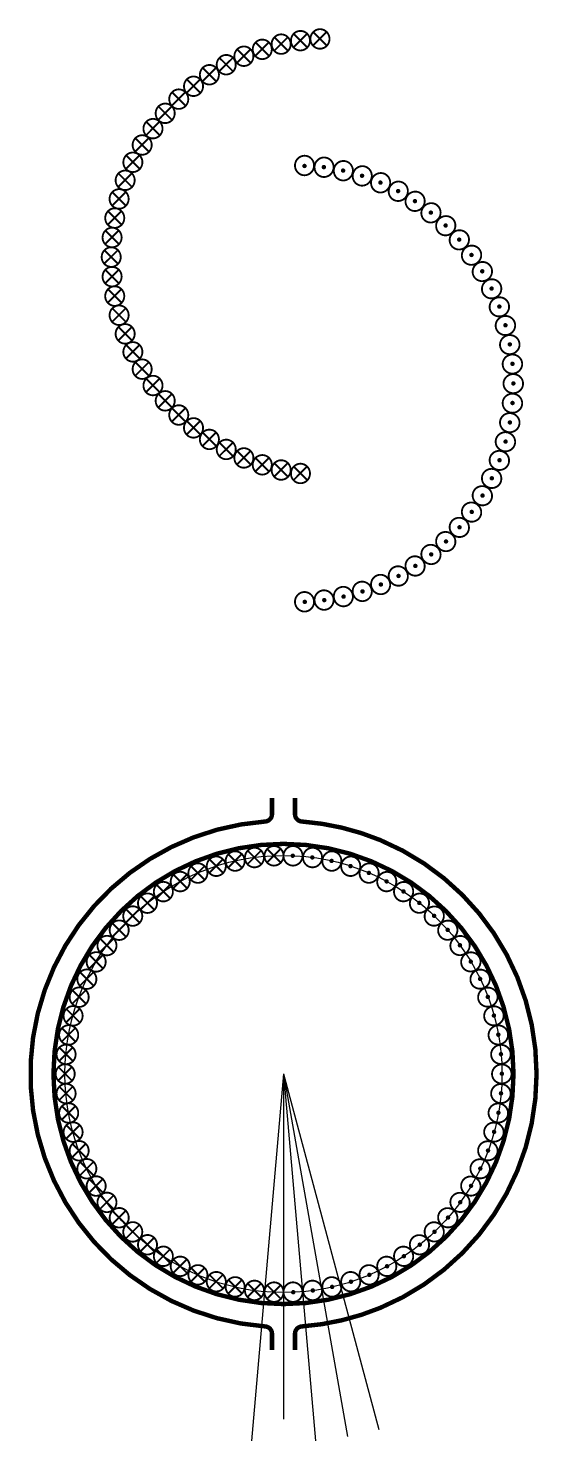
# Model space of a CAD drawing. Header units: inches. Extents: x 0 to 281, y -41 to 106.
# Drawn here: x 189.713 to 191.1, y 44.691 to 48.528 of the extents above; entities that cross this region are included whole.
import ezdxf

# ---------------------------------------------------------------- set-up
doc = ezdxf.new("R2010")
doc.units = ezdxf.units.IN
doc.header["$LTSCALE"] = 0.08
doc.header["$MEASUREMENT"] = 0

# ---------------------------------------------------------------- blocks, each defined once
blk = doc.blocks.new('*U6')
at = {"color": 0}
for points, const_width in [([(-0.0259, -0.0011, 0.096349), (-0.0234, -0.0112, 0.097578), (-0.0175, -0.0195, 0.099368), (-0.0088, -0.0249, 0.100672), (0.0012, -0.0265, 0.100672), (0.0109, -0.0241, 0.099368), (0.0191, -0.0179, 0.097578), (0.0243, -0.0091, 0.096349), (0.0259, 0.0011, 0.096349), (0.0234, 0.0112, 0.097578), (0.0175, 0.0195, 0.099368), (0.0088, 0.0249, 0.100672), (-0.0012, 0.0265, 0.100672), (-0.0109, 0.0241, 0.099368), (-0.0191, 0.0179, 0.097578), (-0.0243, 0.0091, 0.096349)], 0.005), ([(-0.0023, -0.0002, 1), (0.0037, -0.0002, 1)], 0.006)]:
    blk.add_lwpolyline(points, format="xyb", close=True, dxfattribs=dict(at, const_width=const_width))
blk = doc.blocks.new('*U7')
at = {"color": 0, "linetype": 'ByBlock', "lineweight": -2, "transparency": 16777216}
for p, rotation in [((190.4321, 46.28), 175), ((190.4852, 46.2753), 169.8529411764707), ((190.5376, 46.2658), 164.7058823529412), ((190.5889, 46.2517), 159.5588235294118), ((190.6388, 46.2331), 154.4117647058823), ((190.6868, 46.21), 149.264705882353), ((190.7326, 46.1827), 144.1176470588235), ((190.7757, 46.1514), 138.9705882352941), ((190.8158, 46.1164), 133.8235294117647), ((190.8526, 46.078), 128.6764705882353), ((190.8859, 46.0363), 123.5294117647058), ((190.9152, 45.9919), 118.3823529411764), ((190.9405, 45.945), 113.2352941176471), ((190.9614, 45.8961), 108.0882352941176), ((190.9779, 45.8454), 102.9411764705882), ((190.9898, 45.7935), 97.79411764705883), ((190.9969, 45.7407), 92.64705882352938), ((190.9993, 45.6875), 87.49999999999996), ((190.9969, 45.6343), 82.35294117647054), ((190.9898, 45.5815), 77.20588235294115), ((190.9779, 45.5296), 72.05882352941173), ((190.9614, 45.4789), 66.91176470588235), ((190.9405, 45.43), 61.76470588235291), ((190.9152, 45.3831), 56.6176470588235), ((190.8859, 45.3387), 51.47058823529406), ((190.8526, 45.297), 46.32352941176464), ((190.8158, 45.2586), 41.17647058823525), ((190.7757, 45.2236), 36.02941176470583), ((190.6868, 45.165), 25.73529411764702), ((190.7326, 45.1923), 30.88235294117639), ((190.5889, 45.1233), 15.44117647058814), ((190.6388, 45.1419), 20.5882352941176), ((190.4852, 45.0997), 5.147058823529404), ((190.5376, 45.1092), 10.29411764705872)]:
    blk.add_blockref('*U6', p, dxfattribs=dict(at, rotation=rotation))
blk.add_blockref('*U6', (190.4321, 45.095), dxfattribs=at)
blk = doc.blocks.new('*U8')
at = {"color": 0, "const_width": 0.005}
blk.add_lwpolyline([(0.0259, -0.0011, -0.096349), (0.0234, -0.0112, -0.097578), (0.0175, -0.0195, -0.099368), (0.0088, -0.0249, -0.100672), (-0.0012, -0.0265, -0.100672), (-0.0109, -0.0241, -0.099368), (-0.0191, -0.0179, -0.097578), (-0.0243, -0.0091, -0.096349), (-0.0259, 0.0011, -0.096349), (-0.0234, 0.0112, -0.097578), (-0.0175, 0.0195, -0.099368), (-0.0088, 0.0249, -0.100672), (0.0012, 0.0265, -0.100672), (0.0109, 0.0241, -0.099368), (0.0191, 0.0179, -0.097578), (0.0243, 0.0091, -0.096349)], format="xyb", close=True, dxfattribs=at)
for points in [[(-0.019, -0.0181), (0.0181, 0.019)], [(0.0184, -0.0181), (-0.0187, 0.019)]]:
    blk.add_lwpolyline(points, dxfattribs=at)
blk = doc.blocks.new('*U9')
at = {"color": 0, "linetype": 'ByBlock', "lineweight": -2, "transparency": 16777216}
for p in [(190.3804, 46.28), (190.2236, 46.2517), (190.2749, 46.2658), (190.3273, 46.2753), (190.1257, 46.21), (190.1737, 46.2331), (190.0799, 46.1827), (190.0368, 46.1514), (189.9967, 46.1164), (189.9599, 46.078), (189.9266, 46.0363), (189.8973, 45.9919), (189.872, 45.945), (189.8511, 45.8961), (189.8346, 45.8454), (189.8227, 45.7935), (189.8156, 45.7407), (189.8132, 45.6875), (189.8156, 45.6343), (189.8227, 45.5815), (189.8346, 45.5296), (189.8511, 45.4789), (189.872, 45.43), (189.8973, 45.3831), (189.9266, 45.3387), (189.9599, 45.297), (189.9967, 45.2586), (190.0368, 45.2236), (190.0799, 45.1923), (190.1257, 45.165), (190.1737, 45.1419), (190.2236, 45.1233), (190.2749, 45.1092), (190.3273, 45.0997), (190.3804, 45.095)]:
    blk.add_blockref('*U8', p, dxfattribs=at)

msp = doc.modelspace()

# ---------------------------------------------------------------- linework, layer by layer
at = {"color": 0}
for q in [(190.3191, 44.6913), (190.4934, 44.6913), (190.6651, 44.7216), (190.5799, 44.7027), (190.4062, 44.75)]:
    msp.add_line((190.4062, 45.6875), q, dxfattribs=at)
for points, const_width in [([(190.3744, 48.4693, -0.096349), (190.372, 48.4593, -0.097578), (190.366, 48.4509, -0.099368), (190.3574, 48.4456, -0.100672), (190.3474, 48.444, -0.100672), (190.3376, 48.4464, -0.099368), (190.3295, 48.4525, -0.097578), (190.3242, 48.4613, -0.096349), (190.3227, 48.4716, -0.096349), (190.3251, 48.4817, -0.097578), (190.3311, 48.49, -0.099368), (190.3398, 48.4954, -0.100672), (190.3497, 48.497, -0.100672), (190.3595, 48.4945, -0.099368), (190.3677, 48.4884, -0.097578), (190.3729, 48.4796, -0.096349)], 0.005), ([(190.4258, 48.4835, -0.096349), (190.4234, 48.4734, -0.097578), (190.4174, 48.4651, -0.099368), (190.4087, 48.4597, -0.100672), (190.3988, 48.4581, -0.100672), (190.389, 48.4605, -0.099368), (190.3808, 48.4667, -0.097578), (190.3756, 48.4755, -0.096349), (190.374, 48.4857, -0.096349), (190.3765, 48.4958, -0.097578), (190.3824, 48.5041, -0.099368), (190.3911, 48.5095, -0.100672), (190.4011, 48.5111, -0.100672), (190.4109, 48.5087, -0.099368), (190.419, 48.5025, -0.097578), (190.4243, 48.4937, -0.096349)], 0.005), ([(190.4782, 48.4929, -0.096349), (190.4758, 48.4828, -0.097578), (190.4698, 48.4745, -0.099368), (190.4611, 48.4691, -0.100672), (190.4512, 48.4675, -0.100672), (190.4414, 48.47, -0.099368), (190.4332, 48.4761, -0.097578), (190.428, 48.4849, -0.096349), (190.4265, 48.4952, -0.096349), (190.4289, 48.5053, -0.097578), (190.4349, 48.5136, -0.099368), (190.4435, 48.519, -0.100672), (190.4535, 48.5205, -0.100672), (190.4633, 48.5181, -0.099368), (190.4714, 48.512, -0.097578), (190.4767, 48.5032, -0.096349)], 0.005), ([(190.5312, 48.4976, -0.096349), (190.5288, 48.4875, -0.097578), (190.5229, 48.4792, -0.099368), (190.5142, 48.4738, -0.100672), (190.5042, 48.4722, -0.100672), (190.4944, 48.4747, -0.099368), (190.4863, 48.4808, -0.097578), (190.481, 48.4896, -0.096349), (190.4795, 48.4999, -0.096349), (190.4819, 48.51, -0.097578), (190.4879, 48.5183, -0.099368), (190.4966, 48.5237, -0.100672), (190.5065, 48.5253, -0.100672), (190.5163, 48.5228, -0.099368), (190.5245, 48.5167, -0.097578), (190.5297, 48.5079, -0.096349)], 0.005), ([(190.2765, 48.4276, -0.096349), (190.2741, 48.4175, -0.097578), (190.2681, 48.4092, -0.099368), (190.2595, 48.4038, -0.100672), (190.2495, 48.4022, -0.100672), (190.2397, 48.4047, -0.099368), (190.2316, 48.4108, -0.097578), (190.2263, 48.4196, -0.096349), (190.2248, 48.4299, -0.096349), (190.2272, 48.44, -0.097578), (190.2332, 48.4483, -0.099368), (190.2419, 48.4537, -0.100672), (190.2518, 48.4553, -0.100672), (190.2616, 48.4528, -0.099368), (190.2698, 48.4467, -0.097578), (190.275, 48.4379, -0.096349)], 0.005), ([(190.3245, 48.4507, -0.096349), (190.3221, 48.4406, -0.097578), (190.3162, 48.4323, -0.099368), (190.3075, 48.4269, -0.100672), (190.2975, 48.4253, -0.100672), (190.2877, 48.4277, -0.099368), (190.2796, 48.4339, -0.097578), (190.2743, 48.4427, -0.096349), (190.2728, 48.4529, -0.096349), (190.2752, 48.463, -0.097578), (190.2812, 48.4714, -0.099368), (190.2899, 48.4767, -0.100672), (190.2998, 48.4783, -0.100672), (190.3096, 48.4759, -0.099368), (190.3178, 48.4698, -0.097578), (190.323, 48.4609, -0.096349)], 0.005), ([(190.2308, 48.4003, -0.096349), (190.2284, 48.3903, -0.097578), (190.2224, 48.3819, -0.099368), (190.2137, 48.3765, -0.100672), (190.2038, 48.375, -0.100672), (190.194, 48.3774, -0.099368), (190.1858, 48.3835, -0.097578), (190.1806, 48.3923, -0.096349), (190.1791, 48.4026, -0.096349), (190.1815, 48.4127, -0.097578), (190.1875, 48.421, -0.099368), (190.1961, 48.4264, -0.100672), (190.2061, 48.428, -0.100672), (190.2159, 48.4255, -0.099368), (190.224, 48.4194, -0.097578), (190.2293, 48.4106, -0.096349)], 0.005), ([(190.1877, 48.3691, -0.096349), (190.1853, 48.359, -0.097578), (190.1793, 48.3507, -0.099368), (190.1706, 48.3453, -0.100672), (190.1607, 48.3437, -0.100672), (190.1509, 48.3461, -0.099368), (190.1427, 48.3523, -0.097578), (190.1375, 48.3611, -0.096349), (190.1359, 48.3713, -0.096349), (190.1384, 48.3814, -0.097578), (190.1443, 48.3897, -0.099368), (190.153, 48.3951, -0.100672), (190.163, 48.3967, -0.100672), (190.1728, 48.3943, -0.099368), (190.1809, 48.3881, -0.097578), (190.1862, 48.3793, -0.096349)], 0.005), ([(190.1476, 48.3341, -0.096349), (190.1451, 48.324, -0.097578), (190.1392, 48.3156, -0.099368), (190.1305, 48.3103, -0.100672), (190.1205, 48.3087, -0.100672), (190.1107, 48.3111, -0.099368), (190.1026, 48.3172, -0.097578), (190.0974, 48.3261, -0.096349), (190.0958, 48.3363, -0.096349), (190.0982, 48.3464, -0.097578), (190.1042, 48.3547, -0.099368), (190.1129, 48.3601, -0.100672), (190.1228, 48.3617, -0.100672), (190.1326, 48.3593, -0.099368), (190.1408, 48.3531, -0.097578), (190.146, 48.3443, -0.096349)], 0.005), ([(190.1107, 48.2956, -0.096349), (190.1083, 48.2855, -0.097578), (190.1023, 48.2772, -0.099368), (190.0937, 48.2718, -0.100672), (190.0837, 48.2702, -0.100672), (190.0739, 48.2726, -0.099368), (190.0657, 48.2788, -0.097578), (190.0605, 48.2876, -0.096349), (190.059, 48.2978, -0.096349), (190.0614, 48.3079, -0.097578), (190.0674, 48.3163, -0.099368), (190.0761, 48.3216, -0.100672), (190.086, 48.3232, -0.100672), (190.0958, 48.3208, -0.099368), (190.104, 48.3147, -0.097578), (190.1092, 48.3058, -0.096349)], 0.005), ([(190.0775, 48.254, -0.096349), (190.0751, 48.2439, -0.097578), (190.0691, 48.2356, -0.099368), (190.0604, 48.2302, -0.100672), (190.0505, 48.2286, -0.100672), (190.0407, 48.231, -0.099368), (190.0325, 48.2372, -0.097578), (190.0273, 48.246, -0.096349), (190.0258, 48.2562, -0.096349), (190.0282, 48.2663, -0.097578), (190.0342, 48.2746, -0.099368), (190.0428, 48.28, -0.100672), (190.0528, 48.2816, -0.100672), (190.0626, 48.2792, -0.099368), (190.0707, 48.273, -0.097578), (190.076, 48.2642, -0.096349)], 0.005), ([(190.0481, 48.2095, -0.096349), (190.0457, 48.1994, -0.097578), (190.0397, 48.1911, -0.099368), (190.0311, 48.1857, -0.100672), (190.0211, 48.1842, -0.100672), (190.0113, 48.1866, -0.099368), (190.0032, 48.1927, -0.097578), (189.9979, 48.2015, -0.096349), (189.9964, 48.2118, -0.096349), (189.9988, 48.2219, -0.097578), (190.0048, 48.2302, -0.099368), (190.0135, 48.2356, -0.100672), (190.0234, 48.2372, -0.100672), (190.0332, 48.2347, -0.099368), (190.0414, 48.2286, -0.097578), (190.0466, 48.2198, -0.096349)], 0.005), ([(190.0229, 48.1626, -0.096349), (190.0205, 48.1526, -0.097578), (190.0145, 48.1442, -0.099368), (190.0058, 48.1388, -0.100672), (189.9959, 48.1373, -0.100672), (189.9861, 48.1397, -0.099368), (189.9779, 48.1458, -0.097578), (189.9727, 48.1546, -0.096349), (189.9711, 48.1649, -0.096349), (189.9736, 48.175, -0.097578), (189.9795, 48.1833, -0.099368), (189.9882, 48.1887, -0.100672), (189.9982, 48.1903, -0.100672), (190.0079, 48.1878, -0.099368), (190.0161, 48.1817, -0.097578), (190.0213, 48.1729, -0.096349)], 0.005), ([(190.4892, 48.1539, 0.096349), (190.4877, 48.1641, 0.097578), (190.4825, 48.1729, 0.099368), (190.4743, 48.1791, 0.100672), (190.4645, 48.1815, 0.100672), (190.4546, 48.1799, 0.099368), (190.4459, 48.1745, 0.097578), (190.4399, 48.1662, 0.096349), (190.4375, 48.1561, 0.096349), (190.439, 48.1459, 0.097578), (190.4443, 48.1371, 0.099368), (190.4524, 48.1309, 0.100672), (190.4622, 48.1285, 0.100672), (190.4722, 48.1301, 0.099368), (190.4808, 48.1355, 0.097578), (190.4868, 48.1438, 0.096349)], 0.005), ([(190.4663, 48.1535, 1), (190.4603, 48.154, 1)], 0.006), ([(190.5421, 48.1468, 0.096349), (190.5415, 48.1572, 0.097578), (190.5371, 48.1664, 0.099368), (190.5295, 48.1733, 0.100672), (190.5199, 48.1766, 0.100672), (190.5099, 48.1759, 0.099368), (190.5008, 48.1713, 0.097578), (190.4941, 48.1636, 0.096349), (190.4908, 48.1537, 0.096349), (190.4914, 48.1434, 0.097578), (190.4958, 48.1341, 0.099368), (190.5034, 48.1273, 0.100672), (190.5129, 48.124, 0.100672), (190.5229, 48.1247, 0.099368), (190.5321, 48.1293, 0.097578), (190.5388, 48.137, 0.096349)], 0.005), ([(190.5188, 48.1501, 1), (190.5129, 48.1512, 1)], 0.006), ([(190.5941, 48.1351, 0.096349), (190.5944, 48.1455, 0.097578), (190.5908, 48.1551, 0.099368), (190.5839, 48.1626, 0.100672), (190.5747, 48.1667, 0.100672), (190.5646, 48.1669, 0.099368), (190.5551, 48.1632, 0.097578), (190.5478, 48.1561, 0.096349), (190.5436, 48.1466, 0.096349), (190.5433, 48.1362, 0.097578), (190.5468, 48.1266, 0.099368), (190.5538, 48.1191, 0.100672), (190.563, 48.115, 0.100672), (190.573, 48.1147, 0.099368), (190.5825, 48.1185, 0.097578), (190.5899, 48.1256, 0.096349)], 0.005), ([(190.6448, 48.1188, 0.096349), (190.6461, 48.129, 0.097578), (190.6434, 48.1389, 0.099368), (190.6371, 48.147, 0.100672), (190.6284, 48.152, 0.100672), (190.6183, 48.1531, 0.099368), (190.6085, 48.1502, 0.097578), (190.6006, 48.1438, 0.096349), (190.5956, 48.1347, 0.096349), (190.5943, 48.1244, 0.097578), (190.597, 48.1145, 0.099368), (190.6032, 48.1064, 0.100672), (190.612, 48.1015, 0.100672), (190.622, 48.1004, 0.099368), (190.6318, 48.1032, 0.097578), (190.6398, 48.1097, 0.096349)], 0.005), ([(190.0019, 48.1137, -0.096349), (189.9995, 48.1036, -0.097578), (189.9935, 48.0953, -0.099368), (189.9849, 48.0899, -0.100672), (189.9749, 48.0883, -0.100672), (189.9651, 48.0907, -0.099368), (189.957, 48.0969, -0.097578), (189.9517, 48.1057, -0.096349), (189.9502, 48.1159, -0.096349), (189.9526, 48.126, -0.097578), (189.9586, 48.1343, -0.099368), (189.9673, 48.1397, -0.100672), (189.9772, 48.1413, -0.100672), (189.987, 48.1389, -0.099368), (189.9952, 48.1327, -0.097578), (190.0004, 48.1239, -0.096349)], 0.005), ([(190.5711, 48.1404, 1), (190.5654, 48.142, 1)], 0.006), ([(190.6225, 48.1261, 1), (190.6168, 48.1282, 1)], 0.006), ([(190.6939, 48.0979, 0.096349), (190.6961, 48.1081, 0.097578), (190.6943, 48.1181, 0.099368), (190.6888, 48.1267, 0.100672), (190.6805, 48.1325, 0.100672), (190.6706, 48.1345, 0.099368), (190.6606, 48.1325, 0.097578), (190.6521, 48.1268, 0.096349), (190.6463, 48.1182, 0.096349), (190.6441, 48.1081, 0.097578), (190.6459, 48.098, 0.099368), (190.6514, 48.0894, 0.100672), (190.6597, 48.0837, 0.100672), (190.6695, 48.0816, 0.099368), (190.6796, 48.0836, 0.097578), (190.6881, 48.0893, 0.096349)], 0.005), ([(190.6723, 48.1073, 1), (190.6669, 48.1098, 1)], 0.006), ([(190.7409, 48.0727, 0.096349), (190.744, 48.0827, 0.097578), (190.7431, 48.0929, 0.099368), (190.7384, 48.1019, 0.100672), (190.7306, 48.1084, 0.100672), (190.721, 48.1113, 0.099368), (190.7108, 48.1102, 0.097578), (190.7018, 48.1053, 0.096349), (190.6953, 48.0972, 0.096349), (190.6922, 48.0873, 0.097578), (190.6931, 48.0771, 0.099368), (190.6978, 48.0681, 0.100672), (190.7055, 48.0616, 0.100672), (190.7152, 48.0587, 0.099368), (190.7253, 48.0598, 0.097578), (190.7343, 48.0647, 0.096349)], 0.005), ([(189.9855, 48.063, -0.096349), (189.983, 48.0529, -0.097578), (189.9771, 48.0446, -0.099368), (189.9684, 48.0392, -0.100672), (189.9584, 48.0377, -0.100672), (189.9487, 48.0401, -0.099368), (189.9405, 48.0462, -0.097578), (189.9353, 48.055, -0.096349), (189.9337, 48.0653, -0.096349), (189.9361, 48.0754, -0.097578), (189.9421, 48.0837, -0.099368), (189.9508, 48.0891, -0.100672), (189.9607, 48.0907, -0.100672), (189.9705, 48.0882, -0.099368), (189.9787, 48.0821, -0.097578), (189.9839, 48.0733, -0.096349)], 0.005), ([(190.7202, 48.084, 1), (190.715, 48.0871, 1)], 0.006), ([(190.7854, 48.0435, 0.096349), (190.7894, 48.0531, 0.097578), (190.7894, 48.0633, 0.099368), (190.7856, 48.0728, 0.100672), (190.7784, 48.0799, 0.100672), (190.7691, 48.0836, 0.099368), (190.7589, 48.0835, 0.097578), (190.7495, 48.0794, 0.096349), (190.7422, 48.072, 0.096349), (190.7382, 48.0624, 0.097578), (190.7382, 48.0521, 0.099368), (190.7421, 48.0427, 0.100672), (190.7492, 48.0356, 0.100672), (190.7586, 48.0318, 0.099368), (190.7688, 48.032, 0.097578), (190.7782, 48.0361, 0.096349)], 0.005), ([(189.9736, 48.0111, -0.096349), (189.9712, 48.001, -0.097578), (189.9652, 47.9927, -0.099368), (189.9565, 47.9873, -0.100672), (189.9466, 47.9857, -0.100672), (189.9368, 47.9882, -0.099368), (189.9286, 47.9943, -0.097578), (189.9234, 48.0031, -0.096349), (189.9219, 48.0134, -0.096349), (189.9243, 48.0234, -0.097578), (189.9303, 48.0318, -0.099368), (189.9389, 48.0372, -0.100672), (189.9489, 48.0387, -0.100672), (189.9587, 48.0363, -0.099368), (189.9668, 48.0302, -0.097578), (189.9721, 48.0214, -0.096349)], 0.005), ([(190.7658, 48.0565, 1), (190.761, 48.06, 1)], 0.006), ([(190.8272, 48.0103, 0.096349), (190.832, 48.0195, 0.097578), (190.8329, 48.0297, 0.099368), (190.8299, 48.0395, 0.100672), (190.8235, 48.0472, 0.100672), (190.8145, 48.0518, 0.099368), (190.8043, 48.0525, 0.097578), (190.7946, 48.0493, 0.096349), (190.7867, 48.0426, 0.096349), (190.7819, 48.0334, 0.097578), (190.7809, 48.0232, 0.099368), (190.7839, 48.0134, 0.100672), (190.7904, 48.0057, 0.100672), (190.7994, 48.0011, 0.099368), (190.8096, 48.0004, 0.097578), (190.8193, 48.0036, 0.096349)], 0.005), ([(190.8088, 48.0251, 1), (190.8043, 48.029, 1)], 0.006), ([(190.8658, 47.9736, 0.096349), (190.8714, 47.9823, 0.097578), (190.8733, 47.9924, 0.099368), (190.8711, 48.0023, 0.100672), (190.8654, 48.0106, 0.100672), (190.8569, 48.016, 0.099368), (190.8468, 48.0176, 0.097578), (190.8368, 48.0153, 0.096349), (190.8283, 48.0093, 0.096349), (190.8227, 48.0006, 0.097578), (190.8209, 47.9905, 0.099368), (190.823, 47.9805, 0.100672), (190.8287, 47.9722, 0.100672), (190.8373, 47.9669, 0.099368), (190.8474, 47.9652, 0.097578), (190.8573, 47.9676, 0.096349)], 0.005), ([(190.8488, 47.9899, 1), (190.8447, 47.9942, 1)], 0.006), ([(189.9664, 47.9583, -0.096349), (189.964, 47.9482, -0.097578), (189.958, 47.9399, -0.099368), (189.9494, 47.9345, -0.100672), (189.9394, 47.933, -0.100672), (189.9296, 47.9354, -0.099368), (189.9215, 47.9415, -0.097578), (189.9162, 47.9503, -0.096349), (189.9147, 47.9606, -0.096349), (189.9171, 47.9707, -0.097578), (189.9231, 47.979, -0.099368), (189.9318, 47.9844, -0.100672), (189.9417, 47.986, -0.100672), (189.9515, 47.9835, -0.099368), (189.9597, 47.9774, -0.097578), (189.9649, 47.9686, -0.096349)], 0.005), ([(190.9009, 47.9335, 0.096349), (190.9073, 47.9417, 0.097578), (190.9101, 47.9515, 0.099368), (190.9089, 47.9617, 0.100672), (190.9039, 47.9704, 0.100672), (190.8958, 47.9765, 0.099368), (190.886, 47.9791, 0.097578), (190.8758, 47.9777, 0.096349), (190.8668, 47.9725, 0.096349), (190.8605, 47.9643, 0.097578), (190.8577, 47.9544, 0.099368), (190.8589, 47.9443, 0.100672), (190.8639, 47.9355, 0.100672), (190.8719, 47.9294, 0.099368), (190.8818, 47.9268, 0.097578), (190.892, 47.9283, 0.096349)], 0.005), ([(190.8855, 47.9513, 1), (190.8818, 47.956, 1)], 0.006), ([(189.9641, 47.9051, -0.096349), (189.9616, 47.895, -0.097578), (189.9557, 47.8867, -0.099368), (189.947, 47.8813, -0.100672), (189.937, 47.8797, -0.100672), (189.9272, 47.8822, -0.099368), (189.9191, 47.8883, -0.097578), (189.9138, 47.8971, -0.096349), (189.9123, 47.9074, -0.096349), (189.9147, 47.9175, -0.097578), (189.9207, 47.9258, -0.099368), (189.9294, 47.9312, -0.100672), (189.9393, 47.9328, -0.100672), (189.9491, 47.9303, -0.099368), (189.9573, 47.9242, -0.097578), (189.9625, 47.9154, -0.096349)], 0.005), ([(190.9324, 47.8904, 0.096349), (190.9394, 47.898, 0.097578), (190.9431, 47.9076, 0.099368), (190.9428, 47.9178, 0.100672), (190.9386, 47.9269, 0.100672), (190.9311, 47.9338, 0.099368), (190.9215, 47.9372, 0.097578), (190.9113, 47.9367, 0.096349), (190.9019, 47.9323, 0.096349), (190.8948, 47.9247, 0.097578), (190.8912, 47.9151, 0.099368), (190.8915, 47.9049, 0.100672), (190.8957, 47.8957, 0.100672), (190.9031, 47.8889, 0.099368), (190.9127, 47.8855, 0.097578), (190.923, 47.886, 0.096349)], 0.005), ([(190.9186, 47.9095, 1), (190.9153, 47.9145, 1)], 0.006), ([(189.9664, 47.8519, -0.096349), (189.964, 47.8418, -0.097578), (189.958, 47.8335, -0.099368), (189.9494, 47.8281, -0.100672), (189.9394, 47.8265, -0.100672), (189.9296, 47.829, -0.099368), (189.9215, 47.8351, -0.097578), (189.9162, 47.8439, -0.096349), (189.9147, 47.8542, -0.096349), (189.9171, 47.8643, -0.097578), (189.9231, 47.8726, -0.099368), (189.9318, 47.878, -0.100672), (189.9417, 47.8795, -0.100672), (189.9515, 47.8771, -0.099368), (189.9597, 47.871, -0.097578), (189.9649, 47.8622, -0.096349)], 0.005), ([(190.9598, 47.8447, 0.096349), (190.9675, 47.8516, 0.097578), (190.972, 47.8608, 0.099368), (190.9726, 47.871, 0.100672), (190.9693, 47.8805, 0.100672), (190.9625, 47.888, 0.099368), (190.9532, 47.8923, 0.097578), (190.9429, 47.8927, 0.096349), (190.9332, 47.8891, 0.096349), (190.9255, 47.8822, 0.097578), (190.921, 47.873, 0.099368), (190.9204, 47.8628, 0.100672), (190.9237, 47.8533, 0.100672), (190.9305, 47.8458, 0.099368), (190.9398, 47.8416, 0.097578), (190.95, 47.8412, 0.096349)], 0.005), ([(190.9478, 47.865, 1), (190.9449, 47.8702, 1)], 0.006), ([(190.983, 47.7967, 0.096349), (190.9913, 47.8029, 0.097578), (190.9966, 47.8117, 0.099368), (190.9981, 47.8218, 0.100672), (190.9956, 47.8315, 0.100672), (190.9895, 47.8396, 0.099368), (190.9807, 47.8447, 0.097578), (190.9705, 47.846, 0.096349), (190.9605, 47.8433, 0.096349), (190.9522, 47.8371, 0.097578), (190.9469, 47.8284, 0.099368), (190.9454, 47.8183, 0.100672), (190.9478, 47.8085, 0.100672), (190.9539, 47.8005, 0.099368), (190.9628, 47.7954, 0.097578), (190.973, 47.7941, 0.096349)], 0.005), ([(189.9736, 47.7991, -0.096349), (189.9712, 47.7891, -0.097578), (189.9652, 47.7807, -0.099368), (189.9565, 47.7753, -0.100672), (189.9466, 47.7738, -0.100672), (189.9368, 47.7762, -0.099368), (189.9286, 47.7823, -0.097578), (189.9234, 47.7911, -0.096349), (189.9219, 47.8014, -0.096349), (189.9243, 47.8115, -0.097578), (189.9303, 47.8198, -0.099368), (189.9389, 47.8252, -0.100672), (189.9489, 47.8268, -0.100672), (189.9587, 47.8243, -0.099368), (189.9668, 47.8182, -0.097578), (189.9721, 47.8094, -0.096349)], 0.005), ([(190.9729, 47.818, 1), (190.9705, 47.8235, 1)], 0.006), ([(189.9855, 47.7472, -0.096349), (189.983, 47.7371, -0.097578), (189.9771, 47.7288, -0.099368), (189.9684, 47.7234, -0.100672), (189.9584, 47.7218, -0.100672), (189.9487, 47.7243, -0.099368), (189.9405, 47.7304, -0.097578), (189.9353, 47.7392, -0.096349), (189.9337, 47.7495, -0.096349), (189.9361, 47.7596, -0.097578), (189.9421, 47.7679, -0.099368), (189.9508, 47.7733, -0.100672), (189.9607, 47.7748, -0.100672), (189.9705, 47.7724, -0.099368), (189.9787, 47.7663, -0.097578), (189.9839, 47.7575, -0.096349)], 0.005), ([(191.0018, 47.7468, 0.096349), (191.0106, 47.7522, 0.097578), (191.0167, 47.7605, 0.099368), (191.0191, 47.7704, 0.100672), (191.0175, 47.7804, 0.100672), (191.0122, 47.7889, 0.099368), (191.0038, 47.7948, 0.097578), (190.9938, 47.797, 0.096349), (190.9836, 47.7953, 0.096349), (190.9747, 47.7899, 0.097578), (190.9687, 47.7816, 0.099368), (190.9663, 47.7717, 0.100672), (190.9679, 47.7617, 0.100672), (190.9732, 47.7532, 0.099368), (190.9816, 47.7473, 0.097578), (190.9916, 47.7451, 0.096349)], 0.005), ([(190.9936, 47.7689, 1), (190.9918, 47.7746, 1)], 0.006), ([(190.0019, 47.6966, -0.096349), (189.9995, 47.6865, -0.097578), (189.9935, 47.6782, -0.099368), (189.9849, 47.6728, -0.100672), (189.9749, 47.6712, -0.100672), (189.9651, 47.6736, -0.099368), (189.957, 47.6798, -0.097578), (189.9517, 47.6886, -0.096349), (189.9502, 47.6988, -0.096349), (189.9526, 47.7089, -0.097578), (189.9586, 47.7172, -0.099368), (189.9673, 47.7226, -0.100672), (189.9772, 47.7242, -0.100672), (189.987, 47.7218, -0.099368), (189.9952, 47.7156, -0.097578), (190.0004, 47.7068, -0.096349)], 0.005), ([(191.0161, 47.6954, 0.096349), (191.0253, 47.7001, 0.097578), (191.0321, 47.7077, 0.099368), (191.0354, 47.7174, 0.100672), (191.0347, 47.7275, 0.100672), (191.0302, 47.7365, 0.099368), (191.0224, 47.743, 0.097578), (191.0126, 47.7462, 0.096349), (191.0023, 47.7454, 0.096349), (190.993, 47.7407, 0.097578), (190.9862, 47.7331, 0.099368), (190.9829, 47.7234, 0.100672), (190.9836, 47.7133, 0.100672), (190.9882, 47.7044, 0.099368), (190.996, 47.6978, 0.097578), (191.0057, 47.6946, 0.096349)], 0.005), ([(191.0099, 47.7182, 1), (191.0086, 47.724, 1)], 0.006), ([(191.0256, 47.643, 0.096349), (191.0353, 47.6468, 0.097578), (191.0427, 47.6538, 0.099368), (191.0469, 47.6631, 0.100672), (191.0471, 47.6732, 0.100672), (191.0434, 47.6826, 0.099368), (191.0362, 47.6898, 0.097578), (191.0268, 47.6938, 0.096349), (191.0164, 47.694, 0.096349), (191.0067, 47.6902, 0.097578), (190.9993, 47.6831, 0.099368), (190.9951, 47.6738, 0.100672), (190.9949, 47.6637, 0.100672), (190.9987, 47.6544, 0.099368), (191.0058, 47.6471, 0.097578), (191.0153, 47.6431, 0.096349)], 0.005), ([(190.0229, 47.6476, -0.096349), (190.0205, 47.6375, -0.097578), (190.0145, 47.6292, -0.099368), (190.0058, 47.6238, -0.100672), (189.9959, 47.6222, -0.100672), (189.9861, 47.6247, -0.099368), (189.9779, 47.6308, -0.097578), (189.9727, 47.6396, -0.096349), (189.9711, 47.6499, -0.096349), (189.9736, 47.6599, -0.097578), (189.9795, 47.6683, -0.099368), (189.9882, 47.6737, -0.100672), (189.9982, 47.6752, -0.100672), (190.0079, 47.6728, -0.099368), (190.0161, 47.6667, -0.097578), (190.0213, 47.6579, -0.096349)], 0.005), ([(191.0216, 47.6662, 1), (191.0207, 47.6721, 1)], 0.006), ([(190.0481, 47.6007, -0.096349), (190.0457, 47.5906, -0.097578), (190.0397, 47.5823, -0.099368), (190.0311, 47.5769, -0.100672), (190.0211, 47.5753, -0.100672), (190.0113, 47.5778, -0.099368), (190.0032, 47.5839, -0.097578), (189.9979, 47.5927, -0.096349), (189.9964, 47.603, -0.096349), (189.9988, 47.6131, -0.097578), (190.0048, 47.6214, -0.099368), (190.0135, 47.6268, -0.100672), (190.0234, 47.6283, -0.100672), (190.0332, 47.6259, -0.099368), (190.0414, 47.6198, -0.097578), (190.0466, 47.611, -0.096349)], 0.005), ([(191.0305, 47.5899, 0.096349), (191.0405, 47.5928, 0.097578), (191.0485, 47.5992, 0.099368), (191.0535, 47.6081, 0.100672), (191.0546, 47.6181, 0.100672), (191.0517, 47.6277, 0.099368), (191.0452, 47.6356, 0.097578), (191.0362, 47.6404, 0.096349), (191.0259, 47.6415, 0.096349), (191.0159, 47.6386, 0.097578), (191.0079, 47.6323, 0.099368), (191.0029, 47.6233, 0.100672), (191.0018, 47.6133, 0.100672), (191.0046, 47.6037, 0.099368), (191.0111, 47.5958, 0.097578), (191.0202, 47.591, 0.096349)], 0.005), ([(191.0285, 47.6134, 1), (191.0282, 47.6194, 1)], 0.006), ([(190.0775, 47.5563, -0.096349), (190.0751, 47.5462, -0.097578), (190.0691, 47.5379, -0.099368), (190.0604, 47.5325, -0.100672), (190.0505, 47.5309, -0.100672), (190.0407, 47.5333, -0.099368), (190.0325, 47.5395, -0.097578), (190.0273, 47.5483, -0.096349), (190.0258, 47.5585, -0.096349), (190.0282, 47.5686, -0.097578), (190.0342, 47.5769, -0.099368), (190.0428, 47.5823, -0.100672), (190.0528, 47.5839, -0.100672), (190.0626, 47.5815, -0.099368), (190.0707, 47.5753, -0.097578), (190.076, 47.5665, -0.096349)], 0.005), ([(191.0306, 47.5366, 0.096349), (191.0407, 47.5386, 0.097578), (191.0493, 47.5442, 0.099368), (191.0551, 47.5526, 0.100672), (191.0571, 47.5625, 0.100672), (191.0551, 47.5724, 0.099368), (191.0493, 47.5808, 0.097578), (191.0407, 47.5864, 0.096349), (191.0306, 47.5884, 0.096349), (191.0204, 47.5864, 0.097578), (191.0118, 47.5808, 0.099368), (191.006, 47.5724, 0.100672), (191.004, 47.5625, 0.100672), (191.006, 47.5526, 0.099368), (191.0118, 47.5442, 0.097578), (191.0204, 47.5386, 0.096349)], 0.005), ([(190.1107, 47.5147, -0.096349), (190.1083, 47.5046, -0.097578), (190.1023, 47.4962, -0.099368), (190.0937, 47.4909, -0.100672), (190.0837, 47.4893, -0.100672), (190.0739, 47.4917, -0.099368), (190.0657, 47.4978, -0.097578), (190.0605, 47.5067, -0.096349), (190.059, 47.5169, -0.096349), (190.0614, 47.527, -0.097578), (190.0674, 47.5353, -0.099368), (190.0761, 47.5407, -0.100672), (190.086, 47.5423, -0.100672), (190.0958, 47.5399, -0.099368), (190.104, 47.5337, -0.097578), (190.1092, 47.5249, -0.096349)], 0.005), ([(191.0259, 47.4835, 0.096349), (191.0362, 47.4846, 0.097578), (191.0452, 47.4894, 0.099368), (191.0517, 47.4973, 0.100672), (191.0546, 47.5069, 0.100672), (191.0535, 47.5169, 0.099368), (191.0485, 47.5258, 0.097578), (191.0405, 47.5322, 0.096349), (191.0305, 47.5351, 0.096349), (191.0202, 47.534, 0.097578), (191.0111, 47.5292, 0.099368), (191.0046, 47.5213, 0.100672), (191.0018, 47.5117, 0.100672), (191.0029, 47.5017, 0.099368), (191.0079, 47.4927, 0.097578), (191.0159, 47.4864, 0.096349)], 0.005), ([(191.0307, 47.5602, 1), (191.0309, 47.5661, 1)], 0.006), ([(190.1476, 47.4762, -0.096349), (190.1451, 47.4661, -0.097578), (190.1392, 47.4578, -0.099368), (190.1305, 47.4524, -0.100672), (190.1205, 47.4508, -0.100672), (190.1107, 47.4532, -0.099368), (190.1026, 47.4594, -0.097578), (190.0974, 47.4682, -0.096349), (190.0958, 47.4784, -0.096349), (190.0982, 47.4885, -0.097578), (190.1042, 47.4969, -0.099368), (190.1129, 47.5022, -0.100672), (190.1228, 47.5038, -0.100672), (190.1326, 47.5014, -0.099368), (190.1408, 47.4953, -0.097578), (190.146, 47.4864, -0.096349)], 0.005), ([(191.0281, 47.5069, 1), (191.0289, 47.5129, 1)], 0.006), ([(190.1877, 47.4412, -0.096349), (190.1853, 47.4311, -0.097578), (190.1793, 47.4228, -0.099368), (190.1706, 47.4174, -0.100672), (190.1607, 47.4158, -0.100672), (190.1509, 47.4182, -0.099368), (190.1427, 47.4244, -0.097578), (190.1375, 47.4332, -0.096349), (190.1359, 47.4434, -0.096349), (190.1384, 47.4535, -0.097578), (190.1443, 47.4618, -0.099368), (190.153, 47.4672, -0.100672), (190.163, 47.4688, -0.100672), (190.1728, 47.4664, -0.099368), (190.1809, 47.4602, -0.097578), (190.1862, 47.4514, -0.096349)], 0.005), ([(191.0164, 47.431, 0.096349), (191.0268, 47.4312, 0.097578), (191.0362, 47.4352, 0.099368), (191.0434, 47.4424, 0.100672), (191.0471, 47.4518, 0.100672), (191.0469, 47.4619, 0.099368), (191.0427, 47.4712, 0.097578), (191.0353, 47.4782, 0.096349), (191.0256, 47.482, 0.096349), (191.0153, 47.4819, 0.097578), (191.0058, 47.4779, 0.099368), (190.9987, 47.4706, 0.100672), (190.9949, 47.4613, 0.100672), (190.9951, 47.4512, 0.099368), (190.9993, 47.4419, 0.097578), (191.0067, 47.4348, 0.096349)], 0.005), ([(191.0207, 47.4542, 1), (191.022, 47.46, 1)], 0.006), ([(190.2308, 47.4099, -0.096349), (190.2284, 47.3998, -0.097578), (190.2224, 47.3915, -0.099368), (190.2137, 47.3861, -0.100672), (190.2038, 47.3845, -0.100672), (190.194, 47.387, -0.099368), (190.1858, 47.3931, -0.097578), (190.1806, 47.4019, -0.096349), (190.1791, 47.4122, -0.096349), (190.1815, 47.4222, -0.097578), (190.1875, 47.4306, -0.099368), (190.1961, 47.436, -0.100672), (190.2061, 47.4375, -0.100672), (190.2159, 47.4351, -0.099368), (190.224, 47.429, -0.097578), (190.2293, 47.4202, -0.096349)], 0.005), ([(191.0023, 47.3796, 0.096349), (191.0126, 47.3788, 0.097578), (191.0224, 47.382, 0.099368), (191.0302, 47.3885, 0.100672), (191.0347, 47.3975, 0.100672), (191.0354, 47.4076, 0.099368), (191.0321, 47.4173, 0.097578), (191.0253, 47.4249, 0.096349), (191.0161, 47.4296, 0.096349), (191.0057, 47.4304, 0.097578), (190.996, 47.4272, 0.099368), (190.9882, 47.4206, 0.100672), (190.9836, 47.4117, 0.100672), (190.9829, 47.4016, 0.099368), (190.9862, 47.3919, 0.097578), (190.993, 47.3843, 0.096349)], 0.005), ([(190.2765, 47.3826, -0.096349), (190.2741, 47.3725, -0.097578), (190.2681, 47.3642, -0.099368), (190.2595, 47.3588, -0.100672), (190.2495, 47.3572, -0.100672), (190.2397, 47.3597, -0.099368), (190.2316, 47.3658, -0.097578), (190.2263, 47.3746, -0.096349), (190.2248, 47.3849, -0.096349), (190.2272, 47.395, -0.097578), (190.2332, 47.4033, -0.099368), (190.2419, 47.4087, -0.100672), (190.2518, 47.4103, -0.100672), (190.2616, 47.4078, -0.099368), (190.2698, 47.4017, -0.097578), (190.275, 47.3929, -0.096349)], 0.005), ([(190.3245, 47.3596, -0.096349), (190.3221, 47.3495, -0.097578), (190.3162, 47.3411, -0.099368), (190.3075, 47.3358, -0.100672), (190.2975, 47.3342, -0.100672), (190.2877, 47.3366, -0.099368), (190.2796, 47.3427, -0.097578), (190.2743, 47.3516, -0.096349), (190.2728, 47.3618, -0.096349), (190.2752, 47.3719, -0.097578), (190.2812, 47.3802, -0.099368), (190.2899, 47.3856, -0.100672), (190.2998, 47.3872, -0.100672), (190.3096, 47.3848, -0.099368), (190.3178, 47.3786, -0.097578), (190.323, 47.3698, -0.096349)], 0.005), ([(190.9836, 47.3297, 0.096349), (190.9938, 47.328, 0.097578), (191.0038, 47.3302, 0.099368), (191.0122, 47.3361, 0.100672), (191.0175, 47.3446, 0.100672), (191.0191, 47.3546, 0.099368), (191.0167, 47.3645, 0.097578), (191.0106, 47.3728, 0.096349), (191.0018, 47.3782, 0.096349), (190.9916, 47.3799, 0.097578), (190.9816, 47.3777, 0.099368), (190.9732, 47.3718, 0.100672), (190.9679, 47.3633, 0.100672), (190.9663, 47.3533, 0.099368), (190.9687, 47.3434, 0.097578), (190.9747, 47.3351, 0.096349)], 0.005), ([(191.0087, 47.4023, 1), (191.0105, 47.408, 1)], 0.006), ([(190.3744, 47.3409, -0.096349), (190.372, 47.3308, -0.097578), (190.366, 47.3225, -0.099368), (190.3574, 47.3171, -0.100672), (190.3474, 47.3155, -0.100672), (190.3376, 47.318, -0.099368), (190.3295, 47.3241, -0.097578), (190.3242, 47.3329, -0.096349), (190.3227, 47.3432, -0.096349), (190.3251, 47.3532, -0.097578), (190.3311, 47.3616, -0.099368), (190.3398, 47.3669, -0.100672), (190.3497, 47.3685, -0.100672), (190.3595, 47.3661, -0.099368), (190.3677, 47.36, -0.097578), (190.3729, 47.3512, -0.096349)], 0.005), ([(190.4258, 47.3268, -0.096349), (190.4234, 47.3167, -0.097578), (190.4174, 47.3084, -0.099368), (190.4087, 47.303, -0.100672), (190.3988, 47.3014, -0.100672), (190.389, 47.3038, -0.099368), (190.3808, 47.31, -0.097578), (190.3756, 47.3188, -0.096349), (190.374, 47.329, -0.096349), (190.3765, 47.3391, -0.097578), (190.3824, 47.3474, -0.099368), (190.3911, 47.3528, -0.100672), (190.4011, 47.3544, -0.100672), (190.4109, 47.352, -0.099368), (190.419, 47.3458, -0.097578), (190.4243, 47.337, -0.096349)], 0.005), ([(190.4782, 47.3173, -0.096349), (190.4758, 47.3072, -0.097578), (190.4698, 47.2989, -0.099368), (190.4611, 47.2935, -0.100672), (190.4512, 47.292, -0.100672), (190.4414, 47.2944, -0.099368), (190.4332, 47.3005, -0.097578), (190.428, 47.3093, -0.096349), (190.4265, 47.3196, -0.096349), (190.4289, 47.3297, -0.097578), (190.4349, 47.338, -0.099368), (190.4435, 47.3434, -0.100672), (190.4535, 47.345, -0.100672), (190.4633, 47.3425, -0.099368), (190.4714, 47.3364, -0.097578), (190.4767, 47.3276, -0.096349)], 0.005), ([(190.992, 47.3517, 1), (190.9943, 47.3572, 1)], 0.006), ([(190.9605, 47.2817, 0.096349), (190.9705, 47.279, 0.097578), (190.9807, 47.2803, 0.099368), (190.9895, 47.2854, 0.100672), (190.9956, 47.2935, 0.100672), (190.9981, 47.3032, 0.099368), (190.9966, 47.3133, 0.097578), (190.9913, 47.3221, 0.096349), (190.983, 47.3283, 0.096349), (190.973, 47.3309, 0.097578), (190.9628, 47.3296, 0.099368), (190.9539, 47.3245, 0.100672), (190.9478, 47.3165, 0.100672), (190.9454, 47.3067, 0.099368), (190.9469, 47.2966, 0.097578), (190.9522, 47.2879, 0.096349)], 0.005), ([(190.9708, 47.3028, 1), (190.9737, 47.3081, 1)], 0.006), ([(190.9332, 47.2359, 0.096349), (190.9429, 47.2323, 0.097578), (190.9532, 47.2327, 0.099368), (190.9625, 47.237, 0.100672), (190.9693, 47.2445, 0.100672), (190.9726, 47.254, 0.099368), (190.972, 47.2642, 0.097578), (190.9675, 47.2734, 0.096349), (190.9598, 47.2803, 0.096349), (190.95, 47.2838, 0.097578), (190.9398, 47.2834, 0.099368), (190.9305, 47.2792, 0.100672), (190.9237, 47.2717, 0.100672), (190.9204, 47.2622, 0.099368), (190.921, 47.252, 0.097578), (190.9255, 47.2428, 0.096349)], 0.005), ([(190.9019, 47.1927, 0.096349), (190.9113, 47.1883, 0.097578), (190.9215, 47.1878, 0.099368), (190.9311, 47.1912, 0.100672), (190.9386, 47.1981, 0.100672), (190.9428, 47.2072, 0.099368), (190.9431, 47.2174, 0.097578), (190.9394, 47.227, 0.096349), (190.9324, 47.2346, 0.096349), (190.923, 47.239, 0.097578), (190.9127, 47.2395, 0.099368), (190.9031, 47.2361, 0.100672), (190.8957, 47.2293, 0.100672), (190.8915, 47.2201, 0.099368), (190.8912, 47.2099, 0.097578), (190.8948, 47.2003, 0.096349)], 0.005), ([(190.9454, 47.256, 1), (190.9487, 47.261, 1)], 0.006), ([(190.8668, 47.1525, 0.096349), (190.8758, 47.1473, 0.097578), (190.886, 47.1459, 0.099368), (190.8958, 47.1485, 0.100672), (190.9039, 47.1546, 0.100672), (190.9089, 47.1633, 0.099368), (190.9101, 47.1735, 0.097578), (190.9073, 47.1833, 0.096349), (190.9009, 47.1915, 0.096349), (190.892, 47.1967, 0.097578), (190.8818, 47.1982, 0.099368), (190.8719, 47.1956, 0.100672), (190.8639, 47.1895, 0.100672), (190.8589, 47.1807, 0.099368), (190.8577, 47.1706, 0.097578), (190.8605, 47.1607, 0.096349)], 0.005), ([(190.9158, 47.2117, 1), (190.9196, 47.2164, 1)], 0.006), ([(190.8283, 47.1157, 0.096349), (190.8368, 47.1097, 0.097578), (190.8468, 47.1074, 0.099368), (190.8569, 47.109, 0.100672), (190.8654, 47.1144, 0.100672), (190.8711, 47.1227, 0.099368), (190.8733, 47.1326, 0.097578), (190.8714, 47.1427, 0.096349), (190.8658, 47.1514, 0.096349), (190.8573, 47.1574, 0.097578), (190.8474, 47.1598, 0.099368), (190.8373, 47.1581, 0.100672), (190.8287, 47.1528, 0.100672), (190.823, 47.1445, 0.099368), (190.8209, 47.1345, 0.097578), (190.8227, 47.1244, 0.096349)], 0.005), ([(190.8824, 47.1702, 1), (190.8866, 47.1745, 1)], 0.006), ([(190.7867, 47.0824, 0.096349), (190.7946, 47.0757, 0.097578), (190.8043, 47.0725, 0.099368), (190.8145, 47.0732, 0.100672), (190.8235, 47.0778, 0.100672), (190.8299, 47.0855, 0.099368), (190.8329, 47.0953, 0.097578), (190.832, 47.1055, 0.096349), (190.8272, 47.1147, 0.096349), (190.8193, 47.1214, 0.097578), (190.8096, 47.1246, 0.099368), (190.7994, 47.1239, 0.100672), (190.7904, 47.1193, 0.100672), (190.7839, 47.1116, 0.099368), (190.7809, 47.1018, 0.097578), (190.7819, 47.0916, 0.096349)], 0.005), ([(190.8455, 47.1319, 1), (190.85, 47.1358, 1)], 0.006), ([(190.7422, 47.053, 0.096349), (190.7495, 47.0456, 0.097578), (190.7589, 47.0415, 0.099368), (190.7691, 47.0414, 0.100672), (190.7784, 47.0451, 0.100672), (190.7856, 47.0522, 0.099368), (190.7894, 47.0617, 0.097578), (190.7894, 47.0719, 0.096349), (190.7854, 47.0815, 0.096349), (190.7782, 47.0889, 0.097578), (190.7688, 47.093, 0.099368), (190.7586, 47.0932, 0.100672), (190.7492, 47.0894, 0.100672), (190.7421, 47.0823, 0.099368), (190.7382, 47.0729, 0.097578), (190.7382, 47.0626, 0.096349)], 0.005), ([(190.8052, 47.097, 1), (190.81, 47.1005, 1)], 0.006), ([(190.6463, 47.0068, 0.096349), (190.6521, 46.9982, 0.097578), (190.6606, 46.9925, 0.099368), (190.6706, 46.9905, 0.100672), (190.6805, 46.9925, 0.100672), (190.6888, 46.9983, 0.099368), (190.6943, 47.0069, 0.097578), (190.6961, 47.0169, 0.096349), (190.6939, 47.0271, 0.096349), (190.6881, 47.0357, 0.097578), (190.6796, 47.0414, 0.099368), (190.6695, 47.0434, 0.100672), (190.6597, 47.0413, 0.100672), (190.6514, 47.0356, 0.099368), (190.6459, 47.027, 0.097578), (190.6441, 47.0169, 0.096349)], 0.005), ([(190.6953, 47.0278, 0.096349), (190.7018, 47.0197, 0.097578), (190.7108, 47.0148, 0.099368), (190.721, 47.0137, 0.100672), (190.7306, 47.0166, 0.100672), (190.7384, 47.0231, 0.099368), (190.7431, 47.0321, 0.097578), (190.744, 47.0423, 0.096349), (190.7409, 47.0523, 0.096349), (190.7343, 47.0603, 0.097578), (190.7253, 47.0652, 0.099368), (190.7152, 47.0663, 0.100672), (190.7055, 47.0634, 0.100672), (190.6978, 47.0569, 0.099368), (190.6931, 47.0479, 0.097578), (190.6922, 47.0377, 0.096349)], 0.005), ([(190.7161, 47.0388, 1), (190.7215, 47.0414, 1)], 0.006), ([(190.7619, 47.0659, 1), (190.7671, 47.069, 1)], 0.006), ([(190.4375, 46.9689, 0.096349), (190.4399, 46.9588, 0.097578), (190.4459, 46.9505, 0.099368), (190.4546, 46.9451, 0.100672), (190.4645, 46.9435, 0.100672), (190.4743, 46.9459, 0.099368), (190.4825, 46.9521, 0.097578), (190.4877, 46.9609, 0.096349), (190.4892, 46.9711, 0.096349), (190.4868, 46.9812, 0.097578), (190.4808, 46.9895, 0.099368), (190.4722, 46.9949, 0.100672), (190.4622, 46.9965, 0.100672), (190.4524, 46.9941, 0.099368), (190.4443, 46.9879, 0.097578), (190.439, 46.9791, 0.096349)], 0.005), ([(190.4908, 46.9713, 0.096349), (190.4941, 46.9614, 0.097578), (190.5008, 46.9537, 0.099368), (190.5099, 46.9491, 0.100672), (190.5199, 46.9484, 0.100672), (190.5295, 46.9517, 0.099368), (190.5371, 46.9586, 0.097578), (190.5415, 46.9678, 0.096349), (190.5421, 46.9782, 0.096349), (190.5388, 46.988, 0.097578), (190.5321, 46.9957, 0.099368), (190.5229, 47.0003, 0.100672), (190.5129, 47.001, 0.100672), (190.5034, 46.9977, 0.099368), (190.4958, 46.9909, 0.097578), (190.4914, 46.9816, 0.096349)], 0.005), ([(190.5436, 46.9784, 0.096349), (190.5478, 46.9689, 0.097578), (190.5551, 46.9618, 0.099368), (190.5646, 46.9581, 0.100672), (190.5747, 46.9583, 0.100672), (190.5839, 46.9624, 0.099368), (190.5908, 46.9699, 0.097578), (190.5944, 46.9795, 0.096349), (190.5941, 46.9899, 0.096349), (190.5899, 46.9994, 0.097578), (190.5825, 47.0065, 0.099368), (190.573, 47.0103, 0.100672), (190.563, 47.01, 0.100672), (190.5538, 47.0059, 0.099368), (190.5468, 46.9984, 0.097578), (190.5433, 46.9888, 0.096349)], 0.005), ([(190.5956, 46.9903, 0.096349), (190.6006, 46.9812, 0.097578), (190.6085, 46.9748, 0.099368), (190.6183, 46.9719, 0.100672), (190.6284, 46.973, 0.100672), (190.6371, 46.978, 0.099368), (190.6434, 46.9861, 0.097578), (190.6461, 46.996, 0.096349), (190.6448, 47.0062, 0.096349), (190.6398, 47.0153, 0.097578), (190.6318, 47.0218, 0.099368), (190.622, 47.0246, 0.100672), (190.612, 47.0235, 0.100672), (190.6032, 47.0186, 0.099368), (190.597, 47.0105, 0.097578), (190.5943, 47.0006, 0.096349)], 0.005), ([(190.618, 46.9974, 1), (190.6238, 46.999, 1)], 0.006), ([(190.668, 47.0159, 1), (190.6736, 47.018, 1)], 0.006), ([(190.461, 46.9698, 1), (190.467, 46.9698, 1)], 0.006), ([(190.5141, 46.9743, 1), (190.5201, 46.9748, 1)], 0.006), ([(190.5666, 46.9835, 1), (190.5725, 46.9846, 1)], 0.006), ([(190.4062, 45.0625, 0.098491), (190.6454, 45.1101, 0.098491), (190.8482, 45.2456, 0.098491), (190.9837, 45.4483, 0.098491), (191.0312, 45.6875, 0.098491), (190.9837, 45.9267, 0.098491), (190.8482, 46.1294, 0.098491), (190.6454, 46.2649, 0.098491), (190.4062, 46.3125, 0.098491), (190.1671, 46.2649, 0.098491), (189.9643, 46.1294, 0.098491), (189.8288, 45.9267, 0.098491), (189.7812, 45.6875, 0.098491), (189.8288, 45.4483, 0.098491), (189.9643, 45.2456, 0.098491), (190.1671, 45.1101, 0.098491)], 0.012)]:
    msp.add_lwpolyline(points, format="xyb", close=True, dxfattribs=dict(at, const_width=const_width))
at = {"color": 0, "const_width": 0.005}
for points in [[(190.3809, 48.4665), (190.418, 48.5036)], [(190.4183, 48.4665), (190.3812, 48.5036)], [(190.4334, 48.4759), (190.4704, 48.513)], [(190.4707, 48.4759), (190.4336, 48.513)], [(190.4864, 48.4807), (190.5235, 48.5177)], [(190.5238, 48.4807), (190.4867, 48.5177)], [(190.2797, 48.4337), (190.3168, 48.4708)], [(190.3171, 48.4337), (190.28, 48.4708)], [(190.3296, 48.4524), (190.3667, 48.4895)], [(190.367, 48.4524), (190.3299, 48.4895)], [(190.186, 48.3834), (190.223, 48.4205)], [(190.2233, 48.3834), (190.1862, 48.4205)], [(190.2317, 48.4107), (190.2688, 48.4477)], [(190.2691, 48.4107), (190.232, 48.4477)], [(190.1428, 48.3521), (190.1799, 48.3892)], [(190.1802, 48.3521), (190.1431, 48.3892)], [(190.1027, 48.3171), (190.1398, 48.3542)], [(190.1401, 48.3171), (190.103, 48.3542)], [(190.0659, 48.2786), (190.103, 48.3157)], [(190.1033, 48.2786), (190.0662, 48.3157)], [(190.0327, 48.237), (190.0697, 48.2741)], [(190.07, 48.237), (190.0329, 48.2741)], [(190.0033, 48.1926), (190.0404, 48.2297)], [(190.0407, 48.1926), (190.0036, 48.2297)], [(189.978, 48.1457), (190.0151, 48.1828)], [(190.0154, 48.1457), (189.9783, 48.1828)], [(189.9571, 48.0967), (189.9942, 48.1338)], [(189.9945, 48.0967), (189.9574, 48.1338)], [(189.9406, 48.0461), (189.9777, 48.0831)], [(189.978, 48.0461), (189.9409, 48.0831)], [(189.9288, 47.9941), (189.9658, 48.0312)], [(189.9661, 47.9941), (189.929, 48.0312)], [(189.9216, 47.9414), (189.9587, 47.9784)], [(189.959, 47.9414), (189.9219, 47.9784)], [(189.9192, 47.8882), (189.9563, 47.9252)], [(189.9566, 47.8882), (189.9195, 47.9252)], [(189.9216, 47.8349), (189.9587, 47.872)], [(189.959, 47.8349), (189.9219, 47.872)], [(189.9288, 47.7822), (189.9658, 47.8193)], [(189.9661, 47.7822), (189.929, 47.8193)], [(189.9406, 47.7303), (189.9777, 47.7673)], [(189.978, 47.7303), (189.9409, 47.7673)], [(189.9571, 47.6796), (189.9942, 47.7167)], [(189.9945, 47.6796), (189.9574, 47.7167)], [(189.978, 47.6306), (190.0151, 47.6677)], [(190.0154, 47.6306), (189.9783, 47.6677)], [(190.0033, 47.5837), (190.0404, 47.6208)], [(190.0407, 47.5837), (190.0036, 47.6208)], [(190.0327, 47.5393), (190.0697, 47.5764)], [(190.07, 47.5393), (190.0329, 47.5764)], [(190.0659, 47.4977), (190.103, 47.5348)], [(190.1033, 47.4977), (190.0662, 47.5348)], [(190.1027, 47.4592), (190.1398, 47.4963)], [(190.1401, 47.4592), (190.103, 47.4963)], [(190.1428, 47.4242), (190.1799, 47.4613)], [(190.1802, 47.4242), (190.1431, 47.4613)], [(190.186, 47.3929), (190.223, 47.43)], [(190.2233, 47.3929), (190.1862, 47.43)], [(190.2317, 47.3657), (190.2688, 47.4027)], [(190.2691, 47.3657), (190.232, 47.4027)], [(190.2797, 47.3426), (190.3168, 47.3797)], [(190.3171, 47.3426), (190.28, 47.3797)], [(190.3296, 47.3239), (190.3667, 47.361)], [(190.367, 47.3239), (190.3299, 47.361)], [(190.3809, 47.3098), (190.418, 47.3469)], [(190.4183, 47.3098), (190.3812, 47.3469)], [(190.4334, 47.3004), (190.4704, 47.3374)], [(190.4707, 47.3004), (190.4336, 47.3374)]]:
    msp.add_lwpolyline(points, dxfattribs=at)
at = {"color": 0, "const_width": 0.012}
for points in [[(190.375, 46.4375), (190.375, 46.3931, -0.393134), (190.3564, 46.3732, 0.930005), (190.3564, 45.0018, -0.393134), (190.375, 44.9819), (190.375, 44.9375)], [(190.4375, 46.4375), (190.4375, 46.3931, 0.393134), (190.4561, 46.3732, -0.080221), (190.6693, 46.3227, -0.098491), (190.8924, 46.1736, -0.098491), (191.0414, 45.9506, -0.098491), (191.0938, 45.6875, -0.098491), (191.0414, 45.4244, -0.098491), (190.8924, 45.2014, -0.098491), (190.6693, 45.0523, -0.080221), (190.4561, 45.0018, 0.393134), (190.4375, 44.9819), (190.4375, 44.9375)]]:
    msp.add_lwpolyline(points, format="xyb", dxfattribs=at)
at = {"color": 0}
msp.add_circle((190.4062, 45.6875), 0.5936, dxfattribs=at)

# ---------------------------------------------------------------- block references
for name in ['*U9', '*U7']:
    msp.add_blockref(name, (0, 0), dxfattribs=at)

doc.saveas('drawing.dxf')
